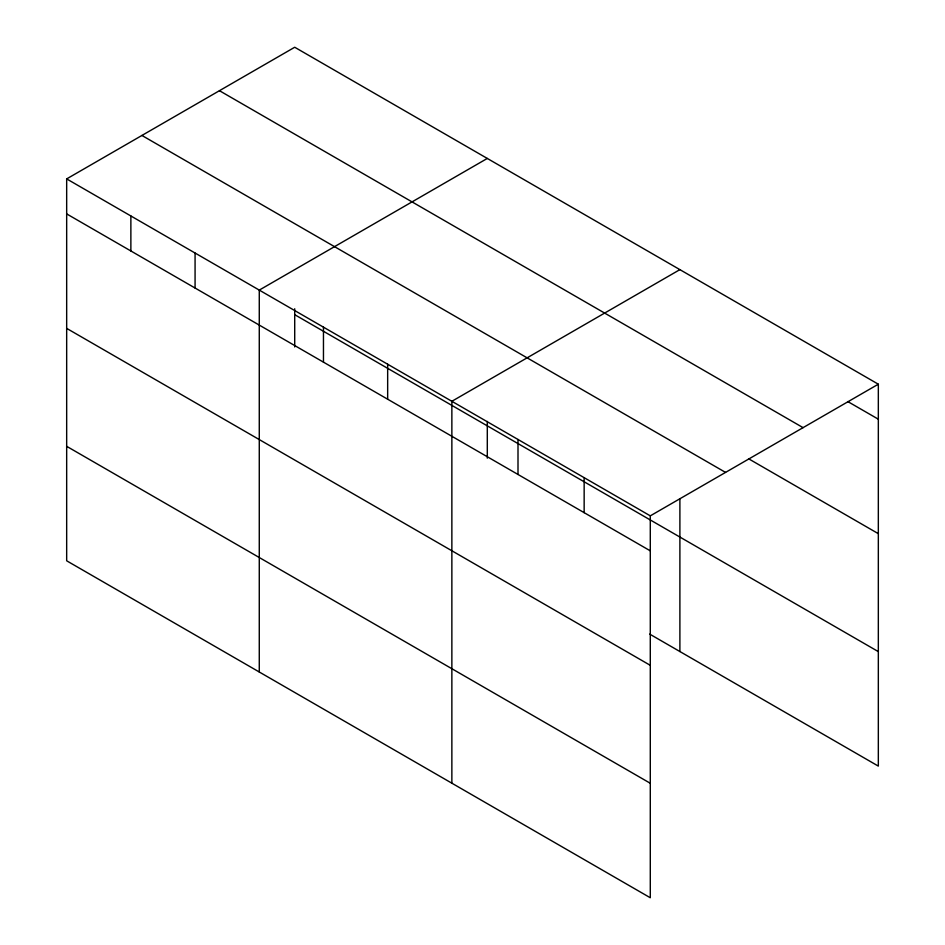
<?xml version="1.0" encoding="UTF-8"?>
<svg xmlns="http://www.w3.org/2000/svg" width="945" height="945" viewBox="0 0 945 945"><rect width="100%" height="100%" fill="white"/><g stroke="black" fill="none" stroke-linecap="round" stroke-linejoin="round"><path stroke-width="1.42" d="M650.29 665.327L650.29 515.852L66.67 178.9L66.67 560.798L650.29 897.75L650.29 665.327L66.67 328.376M649.688 634.095L878.33 766.1L878.33 384.202L294.71 47.25L66.67 178.9M487.301 158.441L259.273 290.103L259.273 671.989M679.892 269.632L451.864 401.294L451.864 783.192M650.29 515.852L878.33 384.202M847.795 401.566L878.33 419.19M219.453 90.696L803.073 427.648M748.582 458.762L878.33 533.665M141.927 135.454L725.547 472.405M294.71 314.673L878.33 651.613M66.67 213.901L650.29 550.84M66.67 446.323L650.29 783.275M679.892 498.724L679.892 651.53M584.152 477.662L584.152 512.662M518.002 439.484L518.002 474.473M487.301 421.435L487.301 458.148M387.663 364.227L387.663 399.215M323.462 327.159L323.462 362.148M294.71 308.767L294.71 346.957M195.072 253.036L195.072 288.024M130.871 215.968L130.871 250.957"/></g></svg>
